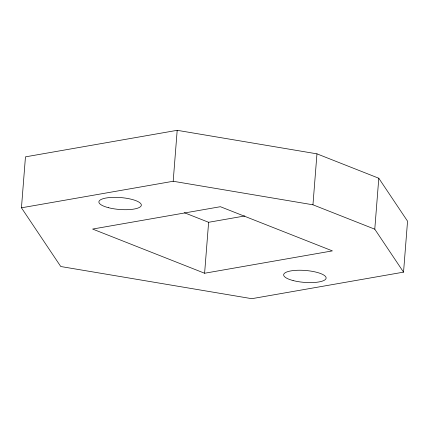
<?xml version="1.0" encoding="UTF-8"?>
<svg xmlns="http://www.w3.org/2000/svg" width="429" height="429" viewBox="0 0 429 429"><rect width="100%" height="100%" fill="white"/><g stroke="black" fill="none" stroke-linecap="round" stroke-linejoin="round"><path stroke-width="0.64" d="M21.45 207.808L25.461 156.858L177.193 130.314L316.961 153.845L378.791 178.239L407.55 221.192L403.539 272.142L251.807 298.686L60.762 266.522L21.45 207.808L173.187 181.263L312.95 204.799L374.78 229.188L403.539 272.142M173.187 181.263L177.193 130.314M204.606 273.246L92.61 229.059L220.383 206.708L332.384 250.89L204.606 273.246L208.617 222.292L184.347 212.72M312.95 204.799L316.961 153.845M374.78 229.188L378.791 178.239M208.617 222.292L244.841 215.953M108.296 207.652A21.3 5.979 4.5 0 0 141.291 205.453A21.3 5.979 4.5 0 0 110.709 197.469A21.3 5.979 4.5 0 0 108.296 207.652M293.087 280.555A21.3 5.979 4.5 0 0 326.083 278.357A21.3 5.979 4.5 0 0 295.506 270.367A21.3 5.979 4.5 0 0 293.087 280.555"/></g></svg>
